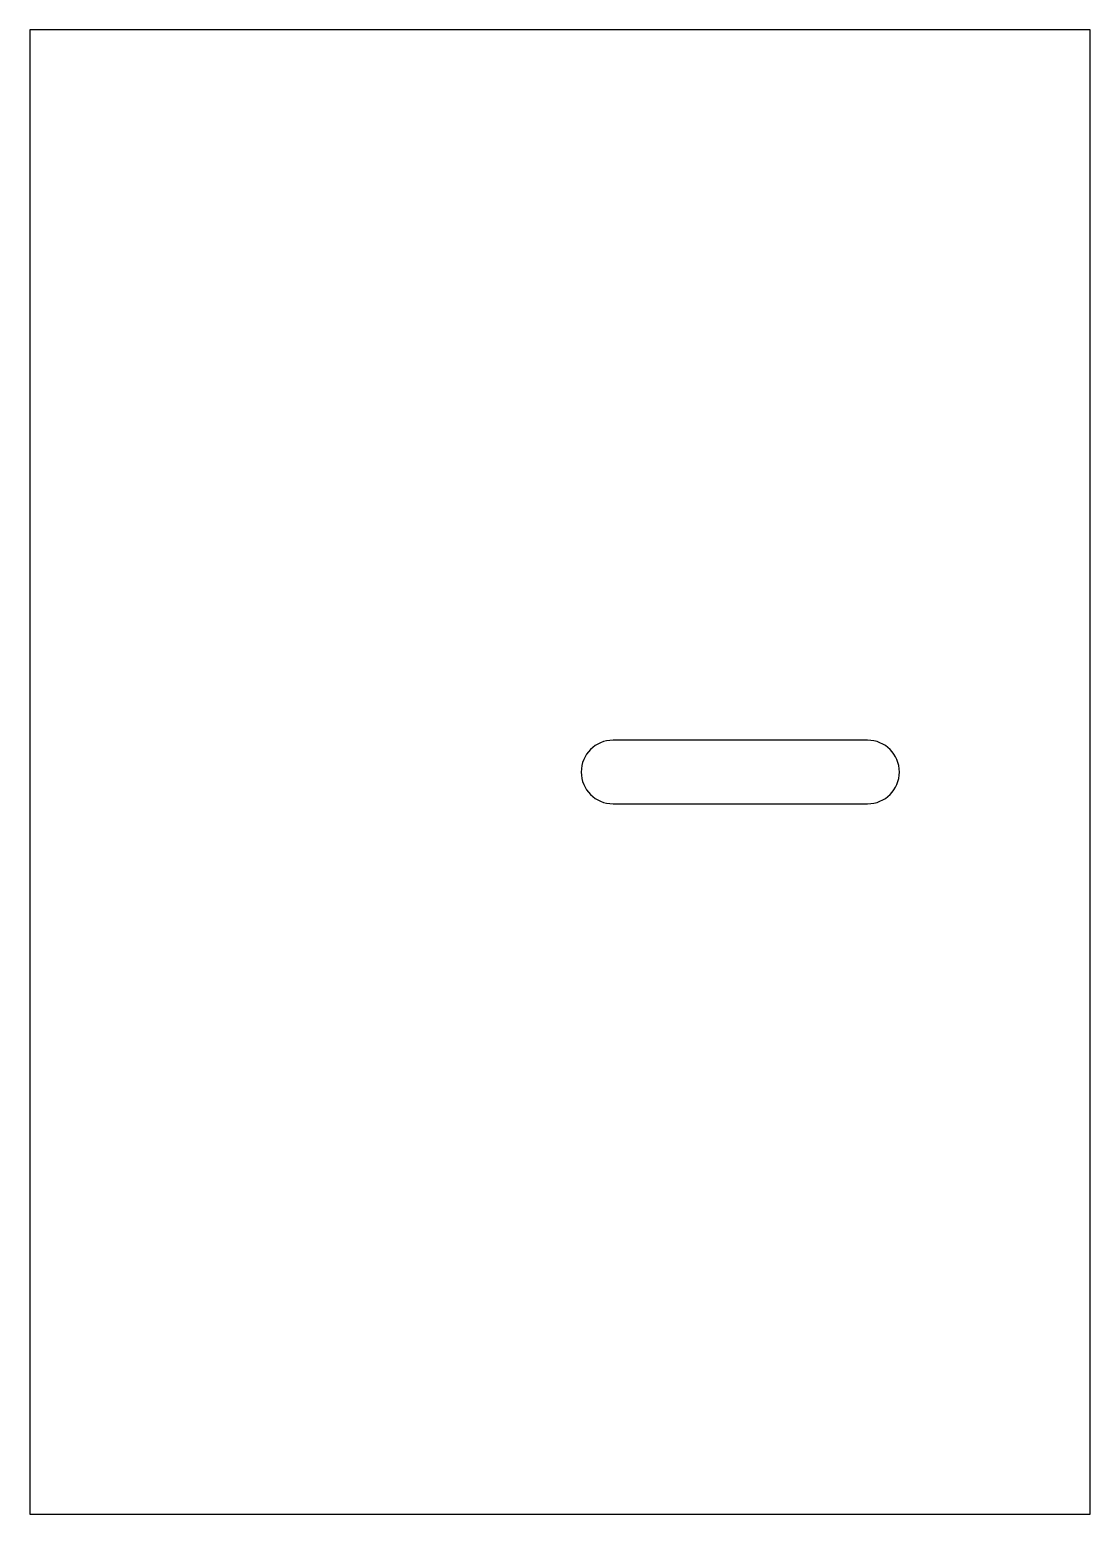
# Model space of a CAD drawing. Header units: millimetres. Extents: x 0 to 500, y 0 to 700.
import ezdxf

# ---------------------------------------------------------------- set-up
doc = ezdxf.new("R2010")
doc.units = ezdxf.units.MM
doc.layers.add('REZ', color=1, linetype='Continuous')

msp = doc.modelspace()

# ---------------------------------------------------------------- linework, layer by layer
at = {"layer": 'REZ'}
msp.add_lwpolyline([(0, 0), (500, 0), (500, 700), (0, 700)], close=True, dxfattribs=at)
msp.add_lwpolyline([(275, 335), (395, 335, 1), (395, 365), (275, 365, 1)], format="xyb", close=True, dxfattribs=at)

doc.saveas('drawing.dxf')
